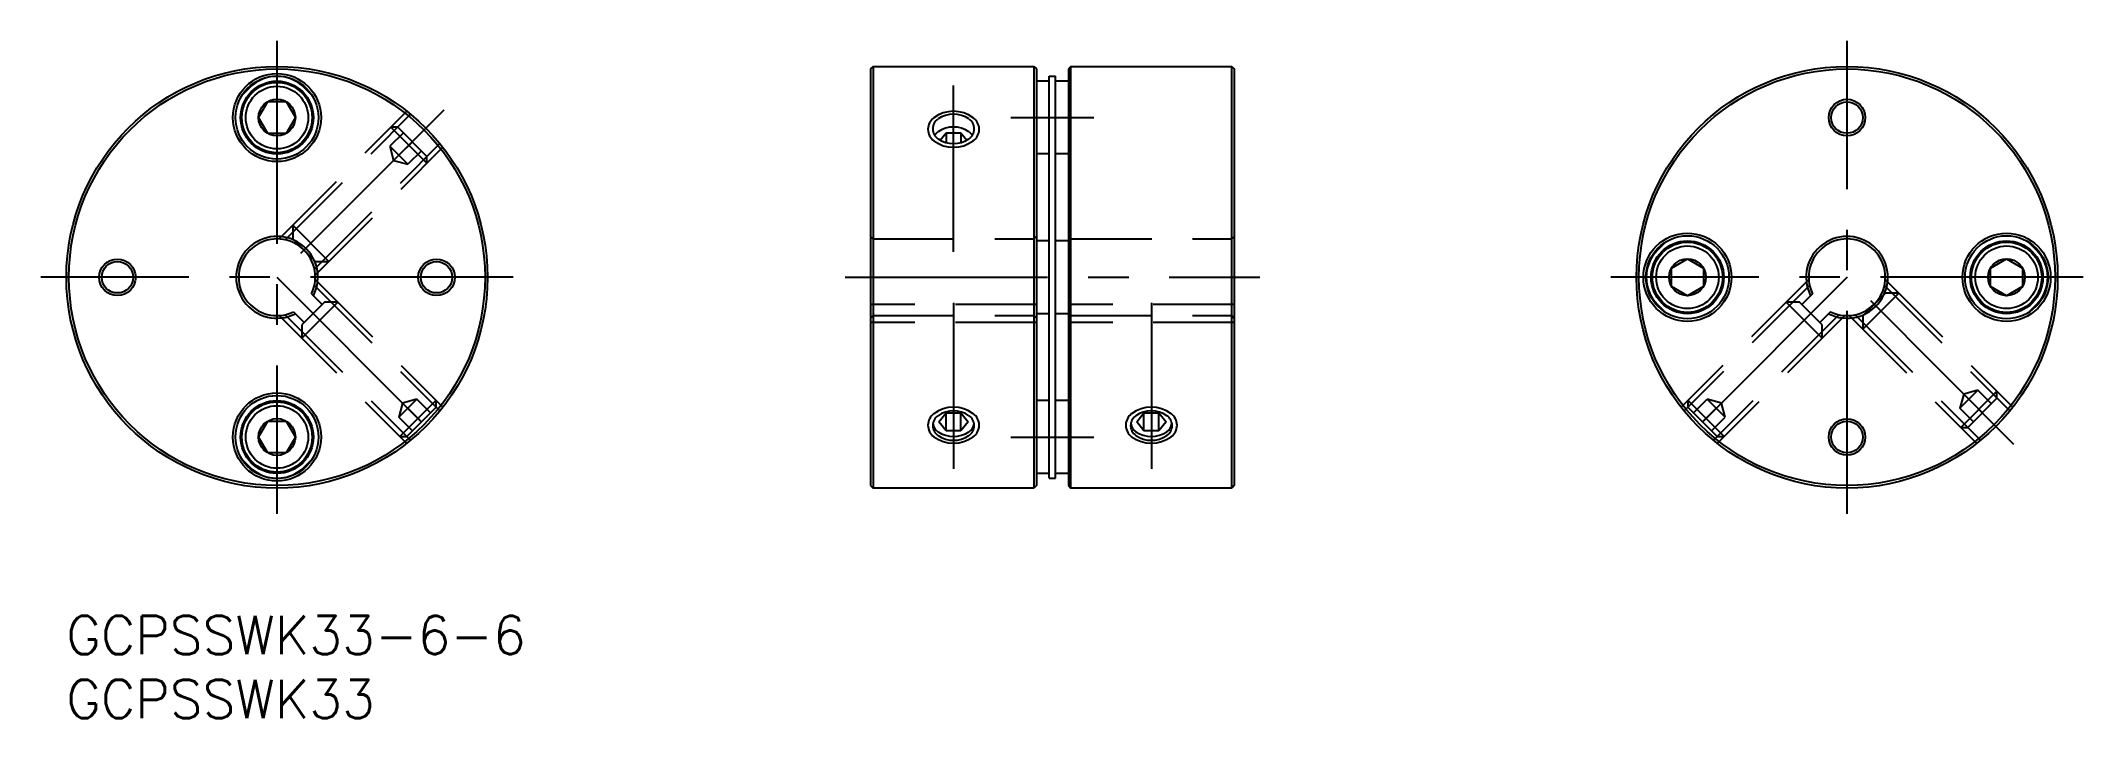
# Model space of a CAD drawing. Extents: x -2 to 158, y -8 to 45.
import ezdxf

# ---------------------------------------------------------------- set-up
doc = ezdxf.new("R2010")
doc.units = 0
doc.header["$LTSCALE"] = 0.5
doc.linetypes.add('CENTER', pattern=[50.8, 31.75, -6.35, 6.35, -6.35])
doc.linetypes.add('DASHED', pattern=[19.05, 12.7, -6.35])
for name, color, linetype in [('MSM_CENTER', 1, 'CENTER'), ('MSM_CONTINUOUS', 7, 'CONTINUOUS'), ('MSM_DASHED', 4, 'DASHED'), ('MSM_NARROW', 5, 'CONTINUOUS'), ('MSM_PART_NUMBER', 7, 'CONTINUOUS')]:
    doc.layers.add(name, color=color, linetype=linetype)
doc.styles.get("Standard").update_dxf_attribs({"font": 'txt.shx', "height": 2, "bigfont": 'bigfont.shx'})

# ---------------------------------------------------------------- blocks, each defined once
blk = doc.blocks.new('*U27')
at = {"layer": 'MSM_PART_NUMBER'}
blk.add_text('GCPSSWK33-6-6', height=3, dxfattribs=at).set_placement((0, -3))
blk = doc.blocks.new('*U28')
at = {"layer": 'MSM_PART_NUMBER'}
blk.add_text('GCPSSWK33', height=3, dxfattribs=at).set_placement((0, -8))

msp = doc.modelspace()

# ---------------------------------------------------------------- linework, layer by layer
at = {"layer": 'MSM_CENTER'}
for p, q in [((16.5, 45), (16.5, 8)), ((139.5, 8), (139.5, 45)), ((69.5, 28.5), (69.5, 41.5)), ((29.58, 39.58), (16.5, 26.5)), ((74, 39), (80.5, 39)), ((35, 26.5), (-2, 26.5)), ((16.5, 26.5), (29.58, 13.42)), ((61, 26.5), (93.5, 26.5)), ((158, 26.5), (121, 26.5)), ((139.5, 26.5), (126.42, 13.42)), ((152.58, 13.42), (139.5, 26.5)), ((69.5, 24.5), (69.5, 11.5)), ((85, 24.5), (85, 11.5)), ((74, 14), (80.5, 14))]:
    msp.add_line(p, q, dxfattribs=at)
at = {"layer": 'MSM_CONTINUOUS'}
for p, q in [((63.2, 43), (63, 42.8)), ((63, 42.8), (63, 10.2)), ((63.2, 43), (75.8, 43)), ((63.2, 43), (63.2, 10)), ((75.8, 43), (76, 42.8)), ((75.8, 43), (75.8, 10)), ((76, 42.8), (76, 10.2)), ((77, 41.85), (76, 41.85)), ((77, 42.23), (77.5, 42.23)), ((77, 10.77), (77, 42.23)), ((77.5, 10.77), (77.5, 42.23)), ((78.5, 41.85), (77.5, 41.85)), ((78.7, 43), (78.5, 42.8)), ((78.5, 42.8), (78.5, 10.2)), ((78.7, 43), (91.3, 43)), ((78.7, 10), (78.7, 43)), ((91.3, 43), (91.5, 42.8)), ((91.3, 10), (91.3, 43)), ((91.5, 42.8), (91.5, 10.2)), ((14.38, 41.35), (13.73, 40.7)), ((15.06, 39), (15.78, 40.25)), ((15.78, 40.25), (17.22, 40.25)), ((17.22, 40.25), (17.94, 39)), ((19.27, 40.7), (18.62, 41.35)), ((15.78, 37.75), (15.06, 39)), ((17.94, 39), (17.22, 37.75)), ((17.22, 37.75), (15.78, 37.75)), ((68.45, 37.24), (68.92, 37.81)), ((68.92, 37.81), (70.08, 37.81)), ((68.92, 37.81), (68.92, 37.04)), ((70.08, 37.81), (70.55, 37.24)), ((70.08, 37.81), (70.08, 37.04)), ((77, 36.15), (76, 36.15)), ((78.5, 36.15), (77.5, 36.15)), ((77, 29.35), (76, 29.35)), ((78.5, 29.35), (77.5, 29.35)), ((125.3, 29.27), (124.65, 28.62)), ((154.35, 28.62), (153.7, 29.27)), ((125.75, 27.22), (127, 27.94)), ((125.75, 25.78), (125.75, 27.22)), ((127, 27.94), (128.25, 27.22)), ((128.25, 27.22), (128.25, 25.78)), ((150.75, 27.22), (152, 27.94)), ((150.75, 25.78), (150.75, 27.22)), ((152, 27.94), (153.25, 27.22)), ((153.25, 27.22), (153.25, 25.78)), ((127, 25.06), (125.75, 25.78)), ((128.25, 25.78), (127, 25.06)), ((152, 25.06), (150.75, 25.78)), ((153.25, 25.78), (152, 25.06)), ((20.04, 24.38), (18.62, 22.96)), ((19.21, 25.21), (20.04, 24.38)), ((124.65, 24.38), (125.3, 23.73)), ((136.79, 25.21), (135.96, 24.38)), ((137.38, 22.96), (135.96, 24.38)), ((153.7, 23.73), (154.35, 24.38)), ((17.79, 23.79), (18.62, 22.96)), ((77, 23.65), (76, 23.65)), ((78.5, 23.65), (77.5, 23.65)), ((138.21, 23.79), (137.38, 22.96)), ((77, 16.85), (76, 16.85)), ((78.5, 16.85), (77.5, 16.85)), ((15.06, 14), (15.78, 15.25)), ((15.78, 15.25), (17.22, 15.25)), ((17.22, 15.25), (17.94, 14)), ((68.35, 15.19), (68.92, 15.89)), ((68.92, 14.48), (68.35, 15.19)), ((68.92, 15.89), (70.08, 15.89)), ((68.92, 14.48), (68.92, 15.89)), ((70.08, 14.48), (68.92, 14.48)), ((70.08, 15.89), (70.65, 15.19)), ((70.08, 14.48), (70.08, 15.89)), ((70.65, 15.19), (70.08, 14.48)), ((83.85, 15.19), (84.42, 15.89)), ((84.42, 14.48), (83.85, 15.19)), ((84.42, 15.89), (85.58, 15.89)), ((84.42, 14.48), (84.42, 15.89)), ((85.58, 14.48), (84.42, 14.48)), ((85.58, 15.89), (86.15, 15.19)), ((85.58, 14.48), (85.58, 15.89)), ((86.15, 15.19), (85.58, 14.48)), ((15.78, 12.75), (15.06, 14)), ((17.94, 14), (17.22, 12.75)), ((13.73, 12.3), (14.38, 11.65)), ((17.22, 12.75), (15.78, 12.75)), ((18.62, 11.65), (19.27, 12.3)), ((63, 10.2), (63.2, 10)), ((75.8, 10), (63.2, 10)), ((76, 10.2), (75.8, 10)), ((77, 11.15), (76, 11.15)), ((77, 10.77), (77.5, 10.77)), ((78.5, 11.15), (77.5, 11.15)), ((78.5, 10.2), (78.7, 10)), ((91.3, 10), (78.7, 10)), ((91.5, 10.2), (91.3, 10))]:
    msp.add_line(p, q, dxfattribs=at)
for centre, radius in [((16.5, 26.5), 16.5), ((16.5, 26.5), 16.3), ((16.5, 39), 3.45), ((16.5, 39), 3.25), ((16.5, 39), 2.85), ((16.5, 39), 2.75), ((139.5, 26.5), 16.5), ((139.5, 26.5), 16.3), ((16.5, 39), 2.45), ((16.5, 39), 1.44), ((139.5, 39), 1.43), ((139.5, 39), 1.23), ((127, 26.5), 3.45), ((127, 26.5), 3.25), ((127, 26.5), 2.85), ((127, 26.5), 2.75), ((127, 26.5), 2.45), ((152, 26.5), 3.45), ((152, 26.5), 3.25), ((152, 26.5), 2.85), ((152, 26.5), 2.75), ((152, 26.5), 2.45), ((4, 26.5), 1.43), ((4, 26.5), 1.23), ((29, 26.5), 1.43), ((29, 26.5), 1.23), ((127, 26.5), 1.44), ((152, 26.5), 1.44), ((16.5, 14), 3.45), ((16.5, 14), 3.25), ((16.5, 14), 2.85), ((16.5, 14), 2.75), ((16.5, 14), 2.45), ((16.5, 14), 1.44), ((139.5, 14), 1.43), ((139.5, 14), 1.23)]:
    msp.add_circle(centre, radius, dxfattribs=at)
for centre, radius, start, end in [((16.5, 39.23), 3, 45, 135), ((68.81, 38.11), 0.936, 124.1745, 235.8255), ((69.5, 37.1), 2.16, 55.8255, 124.1745), ((70.19, 38.11), 0.936, 304.1745, 55.8255), ((68.81, 37.11), 0.936, 124.1745, 147.539), ((69.5, 36.1), 2.16, 55.8255, 124.1745), ((69.5, 39.12), 2.16, 235.8255, 304.1745), ((70.19, 37.11), 0.936, 32.461, 55.8255), ((16.5, 26.5), 3.2, 333.21, 296.79), ((16.5, 26.5), 3, 334.4712, 295.5288), ((139.5, 26.5), 3.2, 243.21, 206.79), ((139.5, 26.5), 3, 244.4712, 205.5288), ((126.77, 26.5), 3, 135, 225), ((152.23, 26.5), 3, 315, 45), ((69.5, 13.88), 2.16, 55.8255, 124.1745), ((85, 13.88), 2.16, 55.8255, 124.1745), ((68.81, 14.89), 0.936, 124.1745, 235.8255), ((68.81, 15.19), 0.936, 189.1377, 235.8255), ((69.5, 16.2), 2.16, 235.8255, 304.1745), ((70.19, 14.89), 0.936, 304.1745, 55.8255), ((70.19, 15.19), 0.936, 304.1745, 350.8623), ((84.31, 14.89), 0.936, 124.1745, 235.8255), ((84.31, 15.19), 0.936, 189.1377, 235.8255), ((85, 16.2), 2.16, 235.8255, 304.1745), ((85.69, 14.89), 0.936, 304.1745, 55.8255), ((85.69, 15.19), 0.936, 304.1745, 350.8623), ((69.5, 15.9), 2.16, 235.8255, 304.1745), ((85, 15.9), 2.16, 235.8255, 304.1745), ((16.5, 13.77), 3, 225, 315)]:
    msp.add_arc(centre, radius, start, end, dxfattribs=at)
at = {"layer": 'MSM_DASHED'}
for p, q in [((16.67, 29.5), (26.67, 39.5)), ((17.14, 29.43), (26.96, 39.26)), ((19.43, 27.14), (29.26, 36.96)), ((26.4, 37.81), (25.34, 36.75)), ((25.42, 38.25), (28.25, 35.42)), ((25.96, 38.25), (25.42, 38.25)), ((25.96, 38.25), (28.25, 35.96)), ((27.11, 37.11), (26.05, 36.05)), ((19.5, 26.67), (29.5, 36.67)), ((25.34, 36.75), (25.64, 35.64)), ((25.34, 36.75), (26.75, 35.34)), ((25.64, 35.64), (26.75, 35.34)), ((27.81, 36.4), (26.75, 35.34)), ((28.25, 35.42), (28.25, 35.96)), ((17.74, 30.57), (17.74, 29.51)), ((17.74, 30.57), (20.57, 27.74)), ((17.74, 29.51), (19.51, 27.74)), ((63.2, 29.5), (63, 29.7)), ((63.2, 29.5), (75.8, 29.5)), ((75.8, 29.5), (76, 29.7)), ((78.7, 29.5), (78.5, 29.7)), ((78.7, 29.5), (91.3, 29.5)), ((91.3, 29.5), (91.5, 29.7)), ((19.51, 27.74), (20.57, 27.74)), ((19.43, 25.86), (29.26, 16.04)), ((19.5, 26.33), (29.5, 16.33)), ((136.5, 26.33), (126.5, 16.33)), ((136.57, 25.86), (126.74, 16.04)), ((142.43, 25.86), (152.26, 16.04)), ((142.5, 26.33), (152.5, 16.33)), ((20.21, 24.56), (18.44, 22.79)), ((21.27, 24.56), (18.44, 21.73)), ((21.27, 24.56), (20.21, 24.56)), ((76, 24.38), (63, 24.38)), ((91.5, 24.38), (78.5, 24.38)), ((135.79, 24.56), (134.73, 24.56)), ((137.56, 21.73), (134.73, 24.56)), ((137.56, 22.79), (135.79, 24.56)), ((143.57, 25.26), (140.74, 22.43)), ((142.51, 25.26), (140.74, 23.49)), ((143.57, 25.26), (142.51, 25.26)), ((16.67, 23.5), (26.67, 13.5)), ((17.14, 23.57), (26.96, 13.74)), ((18.44, 22.79), (18.44, 21.73)), ((63.2, 23.5), (63, 23.3)), ((76, 22.96), (63, 22.96)), ((63.2, 23.5), (75.8, 23.5)), ((75.8, 23.5), (76, 23.3)), ((78.7, 23.5), (78.5, 23.3)), ((91.5, 22.96), (78.5, 22.96)), ((78.7, 23.5), (91.3, 23.5)), ((91.3, 23.5), (91.5, 23.3)), ((138.86, 23.57), (129.04, 13.74)), ((139.33, 23.5), (129.33, 13.5)), ((137.56, 21.73), (137.56, 22.79)), ((139.67, 23.5), (149.67, 13.5)), ((140.14, 23.57), (149.96, 13.74)), ((140.74, 23.49), (140.74, 22.43)), ((149.75, 17.66), (148.34, 16.25)), ((149.75, 17.66), (148.64, 17.36)), ((150.81, 16.6), (149.75, 17.66)), ((27.46, 16.95), (26.05, 15.54)), ((26.34, 16.66), (26.05, 15.54)), ((28.96, 16.87), (26.13, 14.04)), ((27.46, 16.95), (26.34, 16.66)), ((28.96, 16.33), (26.67, 14.04)), ((27.81, 15.19), (26.75, 16.25)), ((28.52, 15.89), (27.46, 16.95)), ((28.96, 16.33), (28.96, 16.87)), ((127.04, 16.87), (127.04, 16.33)), ((129.87, 14.04), (127.04, 16.87)), ((129.33, 14.04), (127.04, 16.33)), ((127.48, 15.89), (128.54, 16.95)), ((128.19, 15.19), (129.25, 16.25)), ((129.66, 16.66), (128.54, 16.95)), ((129.95, 15.54), (128.54, 16.95)), ((129.95, 15.54), (129.66, 16.66)), ((148.64, 17.36), (148.34, 16.25)), ((149.4, 15.19), (148.34, 16.25)), ((151.25, 17.58), (148.42, 14.75)), ((151.25, 17.04), (148.96, 14.75)), ((150.11, 15.89), (149.05, 16.95)), ((151.25, 17.04), (151.25, 17.58)), ((27.11, 14.48), (26.05, 15.54)), ((128.89, 14.48), (129.95, 15.54)), ((148.42, 14.75), (148.96, 14.75)), ((26.13, 14.04), (26.67, 14.04)), ((129.33, 14.04), (129.87, 14.04))]:
    msp.add_line(p, q, dxfattribs=at)
at = {"layer": 'MSM_NARROW'}
for centre, radius, start, end in [((68.63, 38.08), 1.13, 126.5805, 233.4195), ((69.5, 36.9), 2.59, 53.4195, 126.5805), ((70.38, 38.08), 1.13, 306.5805, 53.4195), ((69.5, 39.26), 2.59, 233.4195, 306.5805), ((69.5, 13.74), 2.59, 53.4195, 126.5805), ((85, 13.74), 2.59, 53.4195, 126.5805), ((68.63, 14.92), 1.13, 126.5805, 233.4195), ((70.38, 14.92), 1.13, 306.5805, 53.4195), ((84.13, 14.92), 1.13, 126.5805, 233.4195), ((85.88, 14.92), 1.13, 306.5805, 53.4195), ((69.5, 16.1), 2.59, 233.4195, 306.5805), ((85, 16.1), 2.59, 233.4195, 306.5805)]:
    msp.add_arc(centre, radius, start, end, dxfattribs=at)

# ---------------------------------------------------------------- block references
at = {"layer": 'MSM_CONTINUOUS'}
for name in ['*U27', '*U28']:
    msp.add_blockref(name, (0, 0), dxfattribs=at)

doc.saveas('drawing.dxf')
